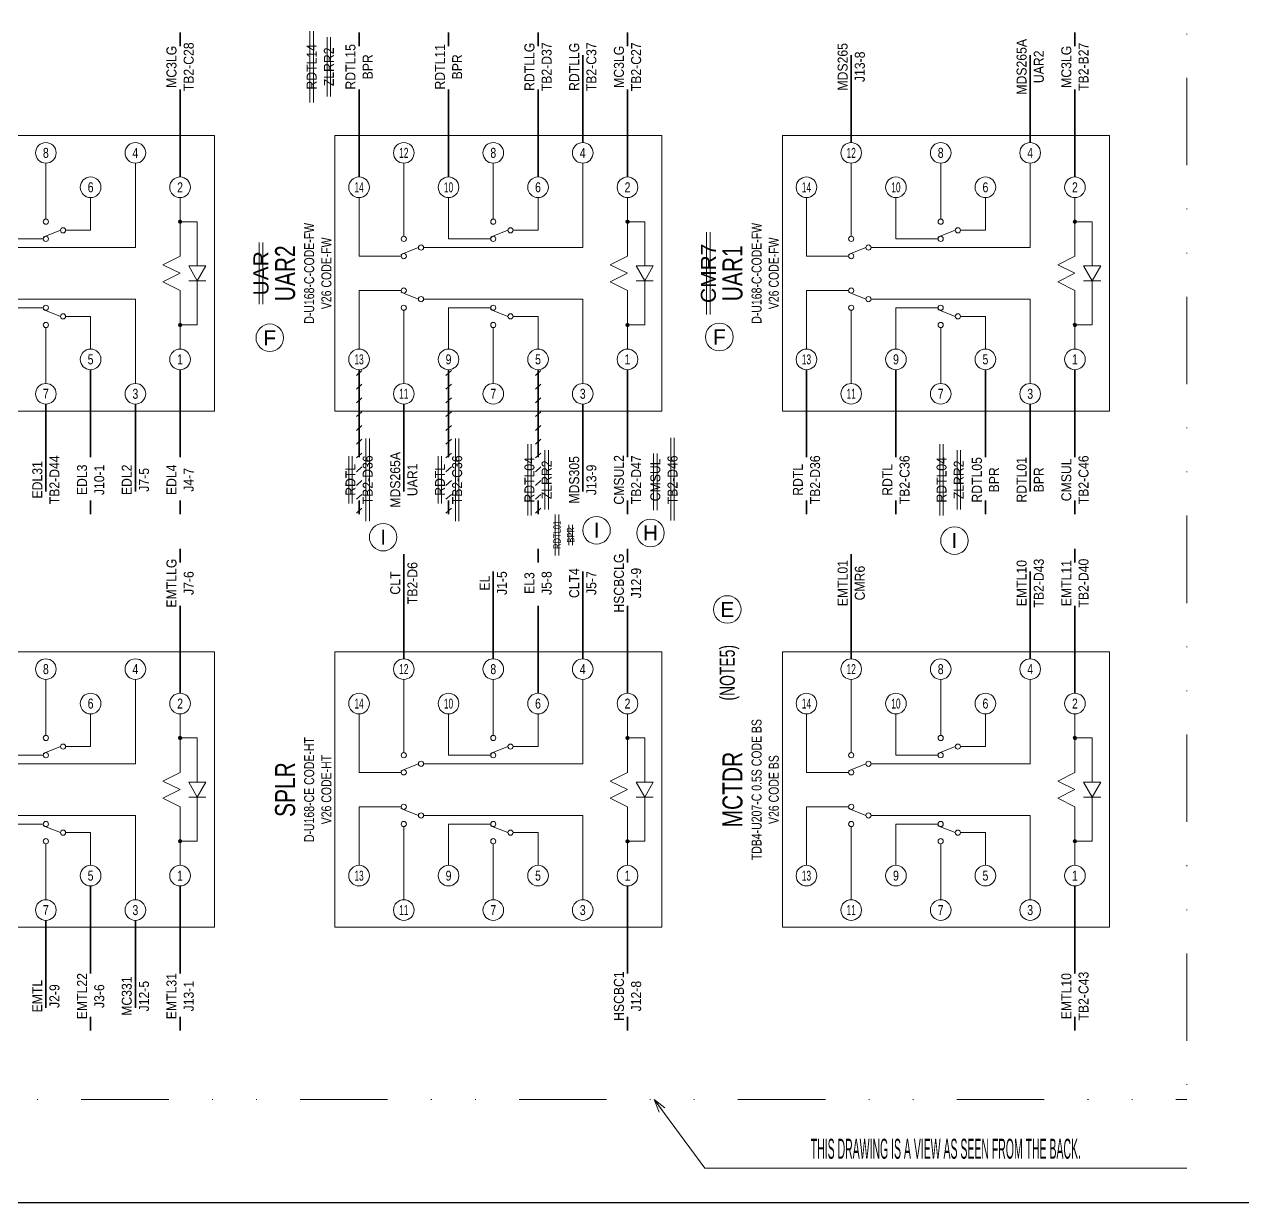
# Model space of a CAD drawing. Header units: millimetres. Extents: x 10 to 821, y 12 to 580.
# Drawn here: x 326.1 to 503.1, y 20 to 191.2 of the extents above; entities that cross this region are included whole.
import ezdxf
from ezdxf.enums import TextEntityAlignment as Align

# ---------------------------------------------------------------- set-up
doc = ezdxf.new("R2010")
doc.units = ezdxf.units.MM
doc.linetypes.add('DASHED', pattern=[19, 12.7, -6.3])
doc.linetypes.add('DIVIDE', pattern=[31.6, 12.7, -6.3, 0, -6.3, 0, -6.3])
for name, color, linetype in [('GR1_02', 7, 'Continuous'), ('GR1_03', 7, 'Continuous'), ('GR1_04', 7, 'Continuous'), ('GR1_05', 7, 'Continuous'), ('GR1_14', 7, 'Continuous'), ('図面枠B6M', 7, 'Continuous')]:
    doc.layers.add(name, color=color, linetype=linetype)
doc.styles.add('HG丸ｺﾞｼｯｸM-PRO', font='')
doc.styles.get('HG丸ｺﾞｼｯｸM-PRO').set_extended_font_data('HG丸ｺﾞｼｯｸM-PRO')
pattern_1 = [(45, (0, 0), (-0.106066017, 0.106066017), [])]

# ---------------------------------------------------------------- blocks, each defined once
blk = doc.blocks.new('BLKF023')
at = {"layer": '図面枠B6M', "color": 2, "linetype": 'Continuous', "lineweight": 25}
blk.add_line((9.5, 20), (821, 20), dxfattribs=at)
blk = doc.blocks.new('BLKF113')
at = {"layer": 'GR1_02', "linetype": 'Continuous', "lineweight": 13}
h = blk.add_hatch(dxfattribs=at)
h.set_pattern_fill('_USER', color=4, scale=0.15, angle=45, style=0, pattern_type=0)
h.set_pattern_definition(pattern_1)
edge = h.paths.add_edge_path(flags=0)
edge.add_arc((348.75, 162.5), 0.25, 0, 360, ccw=False)
h = blk.add_hatch(dxfattribs=at)
h.set_pattern_fill('_USER', color=4, scale=0.15, angle=45, style=0, pattern_type=0)
h.set_pattern_definition(pattern_1)
edge = h.paths.add_edge_path(flags=0)
edge.add_arc((348.75, 147.5), 0.25, 0, 360, ccw=False)
at = {"layer": 'GR1_02', "color": 4, "linetype": 'Continuous', "lineweight": 13}
for p, q in [((306.25, 175), (353.75, 175)), ((306.25, 135), (306.25, 175)), ((353.75, 175), (353.75, 135)), ((316.25, 171), (316.25, 160.38)), ((329.25, 171), (329.25, 162.88)), ((342.25, 171), (342.25, 158.75)), ((309.75, 166), (309.75, 157.5)), ((322.75, 166), (322.75, 160)), ((335.75, 166), (335.75, 161.25)), ((348.75, 166), (348.75, 157.5)), ((331.37, 161.25), (328.84, 160.24)), ((335.75, 161.25), (332.12, 161.25)), ((351.25, 162.5), (348.75, 162.5)), ((351.25, 162.5), (351.25, 156.08)), ((328.87, 160), (322.75, 160)), ((318.37, 158.75), (315.84, 157.74)), ((342.25, 158.75), (319.12, 158.75)), ((315.87, 157.5), (309.75, 157.5)), ((348.75, 157.5), (346.25, 156.25)), ((346.25, 156.25), (348.75, 155)), ((352.5, 156.08), (350, 156.08)), ((351.25, 153.92), (350, 156.08)), ((352.5, 156.08), (351.25, 153.92)), ((348.75, 155), (346.25, 153.75)), ((309.75, 152.5), (309.75, 144)), ((315.87, 152.5), (309.75, 152.5)), ((318.37, 151.25), (315.84, 152.26)), ((346.25, 153.75), (348.75, 152.5)), ((348.75, 152.5), (348.75, 144)), ((352.5, 153.92), (350, 153.92)), ((351.25, 153.92), (351.25, 147.5)), ((342.25, 151.25), (319.12, 151.25)), ((342.25, 139), (342.25, 151.25)), ((316.25, 149.62), (316.25, 139)), ((328.87, 150), (322.75, 150)), ((322.75, 150), (322.75, 144)), ((331.37, 148.75), (328.84, 149.76)), ((335.75, 148.75), (332.12, 148.75)), ((335.75, 144), (335.75, 148.75)), ((329.25, 139), (329.25, 147.12)), ((351.25, 147.5), (348.75, 147.5)), ((353.75, 135), (306.25, 135))]:
    blk.add_line(p, q, dxfattribs=at)
for centre, radius in [((316.25, 172.5), 1.5), ((329.25, 172.5), 1.5), ((342.25, 172.5), 1.5), ((309.75, 167.5), 1.5), ((322.75, 167.5), 1.5), ((335.75, 167.5), 1.5), ((348.75, 167.5), 1.5), ((329.25, 162.5), 0.375), ((331.75, 161.25), 0.375), ((348.75, 162.5), 0.25), ((316.25, 160), 0.375), ((329.25, 160), 0.375), ((316.25, 157.5), 0.375), ((318.75, 158.75), 0.375), ((316.25, 152.5), 0.375), ((318.75, 151.25), 0.375), ((316.25, 150), 0.375), ((329.25, 150), 0.375), ((331.75, 148.75), 0.375), ((329.25, 147.5), 0.375), ((348.75, 147.5), 0.25), ((309.75, 142.5), 1.5), ((322.75, 142.5), 1.5), ((335.75, 142.5), 1.5), ((348.75, 142.5), 1.5), ((316.25, 137.5), 1.5), ((329.25, 137.5), 1.5), ((342.25, 137.5), 1.5)]:
    blk.add_circle(centre, radius, dxfattribs=at)
at = {"layer": 'GR1_02', "color": 4, "linetype": 'Continuous', "lineweight": 13, "style": 'HG丸ｺﾞｼｯｸM-PRO'}
for s, height, width, p in [('12', 1.455, 0.619953, (316.25, 172.5)), ('8', 1.45, 0.784542, (329.25, 172.5)), ('4', 1.45, 0.784542, (342.25, 172.5)), ('14', 1.455, 0.619953, (309.75, 167.5)), ('10', 1.455, 0.619953, (322.75, 167.5)), ('6', 1.45, 0.784542, (335.75, 167.5)), ('2', 1.45, 0.784542, (348.75, 167.5)), ('13', 1.455, 0.619953, (309.75, 142.5)), ('9', 1.45, 0.784542, (322.75, 142.5)), ('5', 1.45, 0.784542, (335.75, 142.5)), ('1', 1.45, 0.784542, (348.75, 142.5)), ('11', 1.455, 0.619953, (316.25, 137.5)), ('7', 1.45, 0.784542, (329.25, 137.5)), ('3', 1.45, 0.784542, (342.25, 137.5))]:
    blk.add_text(s, height=height, rotation=360, dxfattribs=dict(at, width=width)).set_placement(p, align=Align.MIDDLE_CENTER)
blk = doc.blocks.new('BLKF114')
at = {"layer": 'GR1_02', "linetype": 'Continuous', "lineweight": 13}
h = blk.add_hatch(dxfattribs=at)
h.set_pattern_fill('_USER', color=4, scale=0.15, angle=45, style=0, pattern_type=0)
h.set_pattern_definition(pattern_1)
edge = h.paths.add_edge_path(flags=0)
edge.add_arc((413.75, 162.5), 0.25, 0, 360, ccw=False)
h = blk.add_hatch(dxfattribs=at)
h.set_pattern_fill('_USER', color=4, scale=0.15, angle=45, style=0, pattern_type=0)
h.set_pattern_definition(pattern_1)
edge = h.paths.add_edge_path(flags=0)
edge.add_arc((413.75, 147.5), 0.25, 0, 360, ccw=False)
at = {"layer": 'GR1_02', "color": 4, "linetype": 'Continuous', "lineweight": 13}
for p, q in [((371.25, 175), (418.75, 175)), ((371.25, 135), (371.25, 175)), ((418.75, 175), (418.75, 135)), ((381.25, 171), (381.25, 160.38)), ((394.25, 171), (394.25, 162.88)), ((407.25, 171), (407.25, 158.75)), ((374.75, 166), (374.75, 157.5)), ((387.75, 166), (387.75, 160)), ((400.75, 166), (400.75, 161.25)), ((413.75, 166), (413.75, 157.5)), ((396.37, 161.25), (393.84, 160.24)), ((400.75, 161.25), (397.12, 161.25)), ((416.25, 162.5), (413.75, 162.5)), ((416.25, 162.5), (416.25, 156.08)), ((393.87, 160), (387.75, 160)), ((383.37, 158.75), (380.84, 157.74)), ((407.25, 158.75), (384.12, 158.75)), ((380.87, 157.5), (374.75, 157.5)), ((413.75, 157.5), (411.25, 156.25)), ((411.25, 156.25), (413.75, 155)), ((417.5, 156.08), (415, 156.08)), ((416.25, 153.92), (415, 156.08)), ((417.5, 156.08), (416.25, 153.92)), ((413.75, 155), (411.25, 153.75)), ((374.75, 152.5), (374.75, 144)), ((380.87, 152.5), (374.75, 152.5)), ((383.37, 151.25), (380.84, 152.26)), ((411.25, 153.75), (413.75, 152.5)), ((413.75, 152.5), (413.75, 144)), ((417.5, 153.92), (415, 153.92)), ((416.25, 153.92), (416.25, 147.5)), ((407.25, 151.25), (384.12, 151.25)), ((407.25, 139), (407.25, 151.25)), ((381.25, 149.62), (381.25, 139)), ((393.87, 150), (387.75, 150)), ((387.75, 150), (387.75, 144)), ((396.37, 148.75), (393.84, 149.76)), ((400.75, 148.75), (397.12, 148.75)), ((400.75, 144), (400.75, 148.75)), ((394.25, 139), (394.25, 147.12)), ((416.25, 147.5), (413.75, 147.5)), ((418.75, 135), (371.25, 135))]:
    blk.add_line(p, q, dxfattribs=at)
for centre, radius in [((381.25, 172.5), 1.5), ((394.25, 172.5), 1.5), ((407.25, 172.5), 1.5), ((374.75, 167.5), 1.5), ((387.75, 167.5), 1.5), ((400.75, 167.5), 1.5), ((413.75, 167.5), 1.5), ((394.25, 162.5), 0.375), ((396.75, 161.25), 0.375), ((413.75, 162.5), 0.25), ((381.25, 160), 0.375), ((394.25, 160), 0.375), ((381.25, 157.5), 0.375), ((383.75, 158.75), 0.375), ((381.25, 152.5), 0.375), ((383.75, 151.25), 0.375), ((381.25, 150), 0.375), ((394.25, 150), 0.375), ((396.75, 148.75), 0.375), ((394.25, 147.5), 0.375), ((413.75, 147.5), 0.25), ((374.75, 142.5), 1.5), ((387.75, 142.5), 1.5), ((400.75, 142.5), 1.5), ((413.75, 142.5), 1.5), ((381.25, 137.5), 1.5), ((394.25, 137.5), 1.5), ((407.25, 137.5), 1.5)]:
    blk.add_circle(centre, radius, dxfattribs=at)
at = {"layer": 'GR1_02', "color": 4, "linetype": 'Continuous', "lineweight": 13, "style": 'HG丸ｺﾞｼｯｸM-PRO'}
for s, height, width, p in [('12', 1.455, 0.619953, (381.25, 172.5)), ('8', 1.45, 0.784542, (394.25, 172.5)), ('4', 1.45, 0.784542, (407.25, 172.5)), ('14', 1.455, 0.619953, (374.75, 167.5)), ('10', 1.455, 0.619953, (387.75, 167.5)), ('6', 1.45, 0.784542, (400.75, 167.5)), ('2', 1.45, 0.784542, (413.75, 167.5)), ('13', 1.455, 0.619953, (374.75, 142.5)), ('9', 1.45, 0.784542, (387.75, 142.5)), ('5', 1.45, 0.784542, (400.75, 142.5)), ('1', 1.45, 0.784542, (413.75, 142.5)), ('11', 1.455, 0.619953, (381.25, 137.5)), ('7', 1.45, 0.784542, (394.25, 137.5)), ('3', 1.45, 0.784542, (407.25, 137.5))]:
    blk.add_text(s, height=height, rotation=360, dxfattribs=dict(at, width=width)).set_placement(p, align=Align.MIDDLE_CENTER)
blk = doc.blocks.new('BLKF120')
at = {"layer": 'GR1_02', "linetype": 'Continuous', "lineweight": 13}
h = blk.add_hatch(dxfattribs=at)
h.set_pattern_fill('_USER', color=4, scale=0.15, angle=45, style=0, pattern_type=0)
h.set_pattern_definition(pattern_1)
edge = h.paths.add_edge_path(flags=0)
edge.add_arc((348.75, 87.5), 0.25, 0, 360, ccw=False)
h = blk.add_hatch(dxfattribs=at)
h.set_pattern_fill('_USER', color=4, scale=0.15, angle=45, style=0, pattern_type=0)
h.set_pattern_definition(pattern_1)
edge = h.paths.add_edge_path(flags=0)
edge.add_arc((348.75, 72.5), 0.25, 0, 360, ccw=False)
at = {"layer": 'GR1_02', "color": 4, "linetype": 'Continuous', "lineweight": 13}
for p, q in [((306.25, 100), (353.75, 100)), ((306.25, 60), (306.25, 100)), ((353.75, 100), (353.75, 60)), ((316.25, 96), (316.25, 85.38)), ((329.25, 96), (329.25, 87.88)), ((342.25, 96), (342.25, 83.75)), ((309.75, 91), (309.75, 82.5)), ((322.75, 91), (322.75, 85)), ((335.75, 91), (335.75, 86.25)), ((348.75, 91), (348.75, 82.5)), ((351.25, 87.5), (348.75, 87.5)), ((351.25, 87.5), (351.25, 81.08)), ((328.87, 85), (322.75, 85)), ((331.37, 86.25), (328.84, 85.24)), ((335.75, 86.25), (332.12, 86.25)), ((318.37, 83.75), (315.84, 82.74)), ((342.25, 83.75), (319.12, 83.75)), ((315.87, 82.5), (309.75, 82.5)), ((348.75, 82.5), (346.25, 81.25)), ((346.25, 81.25), (348.75, 80)), ((348.75, 80), (346.25, 78.75)), ((352.5, 81.08), (350, 81.08)), ((351.25, 78.92), (350, 81.08)), ((352.5, 81.08), (351.25, 78.92)), ((346.25, 78.75), (348.75, 77.5)), ((352.5, 78.92), (350, 78.92)), ((351.25, 78.92), (351.25, 72.5)), ((309.75, 77.5), (309.75, 69)), ((315.87, 77.5), (309.75, 77.5)), ((318.37, 76.25), (315.84, 77.26)), ((342.25, 76.25), (319.12, 76.25)), ((342.25, 64), (342.25, 76.25)), ((348.75, 77.5), (348.75, 69)), ((316.25, 74.62), (316.25, 64)), ((328.87, 75), (322.75, 75)), ((322.75, 75), (322.75, 69)), ((331.37, 73.75), (328.84, 74.76)), ((335.75, 73.75), (332.12, 73.75)), ((335.75, 69), (335.75, 73.75)), ((329.25, 64), (329.25, 72.12)), ((351.25, 72.5), (348.75, 72.5)), ((353.75, 60), (306.25, 60))]:
    blk.add_line(p, q, dxfattribs=at)
for centre, radius in [((316.25, 97.5), 1.5), ((329.25, 97.5), 1.5), ((342.25, 97.5), 1.5), ((309.75, 92.5), 1.5), ((322.75, 92.5), 1.5), ((335.75, 92.5), 1.5), ((348.75, 92.5), 1.5), ((329.25, 87.5), 0.375), ((348.75, 87.5), 0.25), ((316.25, 85), 0.375), ((329.25, 85), 0.375), ((331.75, 86.25), 0.375), ((318.75, 83.75), 0.375), ((316.25, 82.5), 0.375), ((316.25, 77.5), 0.375), ((318.75, 76.25), 0.375), ((316.25, 75), 0.375), ((329.25, 75), 0.375), ((329.25, 72.5), 0.375), ((331.75, 73.75), 0.375), ((348.75, 72.5), 0.25), ((309.75, 67.5), 1.5), ((322.75, 67.5), 1.5), ((335.75, 67.5), 1.5), ((348.75, 67.5), 1.5), ((316.25, 62.5), 1.5), ((329.25, 62.5), 1.5), ((342.25, 62.5), 1.5)]:
    blk.add_circle(centre, radius, dxfattribs=at)
at = {"layer": 'GR1_02', "color": 4, "linetype": 'Continuous', "lineweight": 13, "style": 'HG丸ｺﾞｼｯｸM-PRO'}
for s, height, width, p in [('12', 1.455, 0.619953, (316.25, 97.5)), ('8', 1.45, 0.784542, (329.25, 97.5)), ('4', 1.45, 0.784542, (342.25, 97.5)), ('14', 1.455, 0.619953, (309.75, 92.5)), ('10', 1.455, 0.619953, (322.75, 92.5)), ('6', 1.45, 0.784542, (335.75, 92.5)), ('2', 1.45, 0.784542, (348.75, 92.5)), ('13', 1.455, 0.619953, (309.75, 67.5)), ('9', 1.45, 0.784542, (322.75, 67.5)), ('5', 1.45, 0.784542, (335.75, 67.5)), ('1', 1.45, 0.784542, (348.75, 67.5)), ('11', 1.455, 0.619953, (316.25, 62.5)), ('7', 1.45, 0.784542, (329.25, 62.5)), ('3', 1.45, 0.784542, (342.25, 62.5))]:
    blk.add_text(s, height=height, rotation=360, dxfattribs=dict(at, width=width)).set_placement(p, align=Align.MIDDLE_CENTER)
blk = doc.blocks.new('BLKF121')
at = {"layer": 'GR1_02', "linetype": 'Continuous', "lineweight": 13}
h = blk.add_hatch(dxfattribs=at)
h.set_pattern_fill('_USER', color=4, scale=0.15, angle=45, style=0, pattern_type=0)
h.set_pattern_definition(pattern_1)
edge = h.paths.add_edge_path(flags=0)
edge.add_arc((413.75, 87.5), 0.25, 0, 360, ccw=False)
h = blk.add_hatch(dxfattribs=at)
h.set_pattern_fill('_USER', color=4, scale=0.15, angle=45, style=0, pattern_type=0)
h.set_pattern_definition(pattern_1)
edge = h.paths.add_edge_path(flags=0)
edge.add_arc((413.75, 72.5), 0.25, 0, 360, ccw=False)
at = {"layer": 'GR1_02', "color": 4, "linetype": 'Continuous', "lineweight": 13}
for p, q in [((371.25, 100), (418.75, 100)), ((371.25, 60), (371.25, 100)), ((418.75, 100), (418.75, 60)), ((381.25, 96), (381.25, 85.38)), ((394.25, 96), (394.25, 87.88)), ((407.25, 96), (407.25, 83.75)), ((374.75, 91), (374.75, 82.5)), ((387.75, 91), (387.75, 85)), ((400.75, 91), (400.75, 86.25)), ((413.75, 91), (413.75, 82.5)), ((416.25, 87.5), (413.75, 87.5)), ((416.25, 87.5), (416.25, 81.08)), ((393.87, 85), (387.75, 85)), ((396.37, 86.25), (393.84, 85.24)), ((400.75, 86.25), (397.12, 86.25)), ((383.37, 83.75), (380.84, 82.74)), ((407.25, 83.75), (384.12, 83.75)), ((380.87, 82.5), (374.75, 82.5)), ((413.75, 82.5), (411.25, 81.25)), ((411.25, 81.25), (413.75, 80)), ((413.75, 80), (411.25, 78.75)), ((417.5, 81.08), (415, 81.08)), ((416.25, 78.92), (415, 81.08)), ((417.5, 81.08), (416.25, 78.92)), ((411.25, 78.75), (413.75, 77.5)), ((417.5, 78.92), (415, 78.92)), ((416.25, 78.92), (416.25, 72.5)), ((374.75, 77.5), (374.75, 69)), ((380.87, 77.5), (374.75, 77.5)), ((383.37, 76.25), (380.84, 77.26)), ((407.25, 76.25), (384.12, 76.25)), ((407.25, 64), (407.25, 76.25)), ((413.75, 77.5), (413.75, 69)), ((381.25, 74.62), (381.25, 64)), ((393.87, 75), (387.75, 75)), ((387.75, 75), (387.75, 69)), ((396.37, 73.75), (393.84, 74.76)), ((400.75, 73.75), (397.12, 73.75)), ((400.75, 69), (400.75, 73.75)), ((394.25, 64), (394.25, 72.12)), ((416.25, 72.5), (413.75, 72.5)), ((418.75, 60), (371.25, 60))]:
    blk.add_line(p, q, dxfattribs=at)
for centre, radius in [((381.25, 97.5), 1.5), ((394.25, 97.5), 1.5), ((407.25, 97.5), 1.5), ((374.75, 92.5), 1.5), ((387.75, 92.5), 1.5), ((400.75, 92.5), 1.5), ((413.75, 92.5), 1.5), ((394.25, 87.5), 0.375), ((413.75, 87.5), 0.25), ((381.25, 85), 0.375), ((394.25, 85), 0.375), ((396.75, 86.25), 0.375), ((383.75, 83.75), 0.375), ((381.25, 82.5), 0.375), ((381.25, 77.5), 0.375), ((383.75, 76.25), 0.375), ((381.25, 75), 0.375), ((394.25, 75), 0.375), ((394.25, 72.5), 0.375), ((396.75, 73.75), 0.375), ((413.75, 72.5), 0.25), ((374.75, 67.5), 1.5), ((387.75, 67.5), 1.5), ((400.75, 67.5), 1.5), ((413.75, 67.5), 1.5), ((381.25, 62.5), 1.5), ((394.25, 62.5), 1.5), ((407.25, 62.5), 1.5)]:
    blk.add_circle(centre, radius, dxfattribs=at)
at = {"layer": 'GR1_02', "color": 4, "linetype": 'Continuous', "lineweight": 13, "style": 'HG丸ｺﾞｼｯｸM-PRO'}
for s, height, width, p in [('12', 1.455, 0.619953, (381.25, 97.5)), ('8', 1.45, 0.784542, (394.25, 97.5)), ('4', 1.45, 0.784542, (407.25, 97.5)), ('14', 1.455, 0.619953, (374.75, 92.5)), ('10', 1.455, 0.619953, (387.75, 92.5)), ('6', 1.45, 0.784542, (400.75, 92.5)), ('2', 1.45, 0.784542, (413.75, 92.5)), ('13', 1.455, 0.619953, (374.75, 67.5)), ('9', 1.45, 0.784542, (387.75, 67.5)), ('5', 1.45, 0.784542, (400.75, 67.5)), ('1', 1.45, 0.784542, (413.75, 67.5)), ('11', 1.455, 0.619953, (381.25, 62.5)), ('7', 1.45, 0.784542, (394.25, 62.5)), ('3', 1.45, 0.784542, (407.25, 62.5))]:
    blk.add_text(s, height=height, rotation=360, dxfattribs=dict(at, width=width)).set_placement(p, align=Align.MIDDLE_CENTER)
blk = doc.blocks.new('BLKF122')
at = {"layer": 'GR1_02', "linetype": 'Continuous', "lineweight": 13}
h = blk.add_hatch(dxfattribs=at)
h.set_pattern_fill('_USER', color=4, scale=0.15, angle=45, style=0, pattern_type=0)
h.set_pattern_definition(pattern_1)
edge = h.paths.add_edge_path(flags=0)
edge.add_arc((478.75, 87.5), 0.25, 0, 360, ccw=False)
h = blk.add_hatch(dxfattribs=at)
h.set_pattern_fill('_USER', color=4, scale=0.15, angle=45, style=0, pattern_type=0)
h.set_pattern_definition(pattern_1)
edge = h.paths.add_edge_path(flags=0)
edge.add_arc((478.75, 72.5), 0.25, 0, 360, ccw=False)
at = {"layer": 'GR1_02', "color": 4, "linetype": 'Continuous', "lineweight": 13}
for p, q in [((436.25, 100), (483.75, 100)), ((436.25, 60), (436.25, 100)), ((483.75, 100), (483.75, 60)), ((446.25, 96), (446.25, 85.38)), ((459.25, 96), (459.25, 87.88)), ((472.25, 96), (472.25, 83.75)), ((439.75, 91), (439.75, 82.5)), ((452.75, 91), (452.75, 85)), ((465.75, 91), (465.75, 86.25)), ((478.75, 91), (478.75, 82.5)), ((481.25, 87.5), (478.75, 87.5)), ((481.25, 87.5), (481.25, 81.08)), ((458.87, 85), (452.75, 85)), ((461.37, 86.25), (458.84, 85.24)), ((465.75, 86.25), (462.12, 86.25)), ((448.37, 83.75), (445.84, 82.74)), ((472.25, 83.75), (449.12, 83.75)), ((445.87, 82.5), (439.75, 82.5)), ((478.75, 82.5), (476.25, 81.25)), ((476.25, 81.25), (478.75, 80)), ((478.75, 80), (476.25, 78.75)), ((482.5, 81.08), (480, 81.08)), ((481.25, 78.92), (480, 81.08)), ((482.5, 81.08), (481.25, 78.92)), ((476.25, 78.75), (478.75, 77.5)), ((482.5, 78.92), (480, 78.92)), ((481.25, 78.92), (481.25, 72.5)), ((439.75, 77.5), (439.75, 69)), ((445.87, 77.5), (439.75, 77.5)), ((448.37, 76.25), (445.84, 77.26)), ((472.25, 76.25), (449.12, 76.25)), ((472.25, 64), (472.25, 76.25)), ((478.75, 77.5), (478.75, 69)), ((446.25, 74.62), (446.25, 64)), ((458.87, 75), (452.75, 75)), ((452.75, 75), (452.75, 69)), ((461.37, 73.75), (458.84, 74.76)), ((465.75, 73.75), (462.12, 73.75)), ((465.75, 69), (465.75, 73.75)), ((459.25, 64), (459.25, 72.12)), ((481.25, 72.5), (478.75, 72.5)), ((483.75, 60), (436.25, 60))]:
    blk.add_line(p, q, dxfattribs=at)
for centre, radius in [((446.25, 97.5), 1.5), ((459.25, 97.5), 1.5), ((472.25, 97.5), 1.5), ((439.75, 92.5), 1.5), ((452.75, 92.5), 1.5), ((465.75, 92.5), 1.5), ((478.75, 92.5), 1.5), ((459.25, 87.5), 0.375), ((478.75, 87.5), 0.25), ((446.25, 85), 0.375), ((459.25, 85), 0.375), ((461.75, 86.25), 0.375), ((448.75, 83.75), 0.375), ((446.25, 82.5), 0.375), ((446.25, 77.5), 0.375), ((448.75, 76.25), 0.375), ((446.25, 75), 0.375), ((459.25, 75), 0.375), ((459.25, 72.5), 0.375), ((461.75, 73.75), 0.375), ((478.75, 72.5), 0.25), ((439.75, 67.5), 1.5), ((452.75, 67.5), 1.5), ((465.75, 67.5), 1.5), ((478.75, 67.5), 1.5), ((446.25, 62.5), 1.5), ((459.25, 62.5), 1.5), ((472.25, 62.5), 1.5)]:
    blk.add_circle(centre, radius, dxfattribs=at)
at = {"layer": 'GR1_02', "color": 4, "linetype": 'Continuous', "lineweight": 13, "style": 'HG丸ｺﾞｼｯｸM-PRO'}
for s, height, width, p in [('12', 1.455, 0.619953, (446.25, 97.5)), ('8', 1.45, 0.784542, (459.25, 97.5)), ('4', 1.45, 0.784542, (472.25, 97.5)), ('14', 1.455, 0.619953, (439.75, 92.5)), ('10', 1.455, 0.619953, (452.75, 92.5)), ('6', 1.45, 0.784542, (465.75, 92.5)), ('2', 1.45, 0.784542, (478.75, 92.5)), ('13', 1.455, 0.619953, (439.75, 67.5)), ('9', 1.45, 0.784542, (452.75, 67.5)), ('5', 1.45, 0.784542, (465.75, 67.5)), ('1', 1.45, 0.784542, (478.75, 67.5)), ('11', 1.455, 0.619953, (446.25, 62.5)), ('7', 1.45, 0.784542, (459.25, 62.5)), ('3', 1.45, 0.784542, (472.25, 62.5))]:
    blk.add_text(s, height=height, rotation=360, dxfattribs=dict(at, width=width)).set_placement(p, align=Align.MIDDLE_CENTER)
blk = doc.blocks.new('BLKF194')
at = {"layer": 'GR1_14', "color": 4, "linetype": 'DIVIDE', "lineweight": 13}
for p in [(495, 565), (80, 35)]:
    blk.add_line(p, (495, 35), dxfattribs=at)
blk = doc.blocks.new('FXTIP_ARROW_S')
at = {"color": 0, "linetype": 'Continuous', "lineweight": -2}
for q in [(-1, 0), (-0.966, 0.259), (-0.966, -0.259)]:
    blk.add_line((0, 0), q, dxfattribs=at)
blk = doc.blocks.new('BLKF261')
at = {"layer": 'GR1_05', "color": 4, "linetype": 'Continuous', "lineweight": 13}
blk.add_circle((428.25, 106.17), 2, dxfattribs=at)
at = {"layer": 'GR1_05', "color": 4, "linetype": 'Continuous', "lineweight": 13, "style": 'HG丸ｺﾞｼｯｸM-PRO', "width": 1.04259}
blk.add_text('E', height=2.18, dxfattribs=at).set_placement((428.25, 106.17), align=Align.MIDDLE_CENTER)
blk = doc.blocks.new('BLKF268')
at = {"layer": 'GR1_02', "linetype": 'Continuous', "lineweight": 13}
h = blk.add_hatch(dxfattribs=at)
h.set_pattern_fill('_USER', color=4, scale=0.15, angle=45, style=0, pattern_type=0)
h.set_pattern_definition(pattern_1)
edge = h.paths.add_edge_path(flags=0)
edge.add_arc((478.75, 162.5), 0.25, 0, 360, ccw=False)
h = blk.add_hatch(dxfattribs=at)
h.set_pattern_fill('_USER', color=4, scale=0.15, angle=45, style=0, pattern_type=0)
h.set_pattern_definition(pattern_1)
edge = h.paths.add_edge_path(flags=0)
edge.add_arc((478.75, 147.5), 0.25, 0, 360, ccw=False)
at = {"layer": 'GR1_02', "color": 4, "linetype": 'Continuous', "lineweight": 13}
for p, q in [((436.25, 175), (483.75, 175)), ((436.25, 135), (436.25, 175)), ((483.75, 175), (483.75, 135)), ((446.25, 171), (446.25, 160.38)), ((459.25, 171), (459.25, 162.88)), ((472.25, 171), (472.25, 158.75)), ((439.75, 166), (439.75, 157.5)), ((452.75, 166), (452.75, 160)), ((465.75, 166), (465.75, 161.25)), ((478.75, 166), (478.75, 157.5)), ((461.37, 161.25), (458.84, 160.24)), ((465.75, 161.25), (462.12, 161.25)), ((481.25, 162.5), (478.75, 162.5)), ((481.25, 162.5), (481.25, 156.08)), ((458.87, 160), (452.75, 160)), ((448.37, 158.75), (445.84, 157.74)), ((472.25, 158.75), (449.12, 158.75)), ((445.87, 157.5), (439.75, 157.5)), ((478.75, 157.5), (476.25, 156.25)), ((476.25, 156.25), (478.75, 155)), ((482.5, 156.08), (480, 156.08)), ((481.25, 153.92), (480, 156.08)), ((482.5, 156.08), (481.25, 153.92)), ((478.75, 155), (476.25, 153.75)), ((439.75, 152.5), (439.75, 144)), ((445.87, 152.5), (439.75, 152.5)), ((448.37, 151.25), (445.84, 152.26)), ((476.25, 153.75), (478.75, 152.5)), ((478.75, 152.5), (478.75, 144)), ((482.5, 153.92), (480, 153.92)), ((481.25, 153.92), (481.25, 147.5)), ((472.25, 151.25), (449.12, 151.25)), ((472.25, 139), (472.25, 151.25)), ((446.25, 149.62), (446.25, 139)), ((458.87, 150), (452.75, 150)), ((452.75, 150), (452.75, 144)), ((461.37, 148.75), (458.84, 149.76)), ((465.75, 148.75), (462.12, 148.75)), ((465.75, 144), (465.75, 148.75)), ((459.25, 139), (459.25, 147.12)), ((481.25, 147.5), (478.75, 147.5)), ((483.75, 135), (436.25, 135))]:
    blk.add_line(p, q, dxfattribs=at)
for centre, radius in [((446.25, 172.5), 1.5), ((459.25, 172.5), 1.5), ((472.25, 172.5), 1.5), ((439.75, 167.5), 1.5), ((452.75, 167.5), 1.5), ((465.75, 167.5), 1.5), ((478.75, 167.5), 1.5), ((459.25, 162.5), 0.375), ((461.75, 161.25), 0.375), ((478.75, 162.5), 0.25), ((446.25, 160), 0.375), ((459.25, 160), 0.375), ((446.25, 157.5), 0.375), ((448.75, 158.75), 0.375), ((446.25, 152.5), 0.375), ((448.75, 151.25), 0.375), ((446.25, 150), 0.375), ((459.25, 150), 0.375), ((461.75, 148.75), 0.375), ((459.25, 147.5), 0.375), ((478.75, 147.5), 0.25), ((439.75, 142.5), 1.5), ((452.75, 142.5), 1.5), ((465.75, 142.5), 1.5), ((478.75, 142.5), 1.5), ((446.25, 137.5), 1.5), ((459.25, 137.5), 1.5), ((472.25, 137.5), 1.5)]:
    blk.add_circle(centre, radius, dxfattribs=at)
at = {"layer": 'GR1_02', "color": 4, "linetype": 'Continuous', "lineweight": 13, "style": 'HG丸ｺﾞｼｯｸM-PRO'}
for s, height, width, p in [('12', 1.455, 0.619953, (446.25, 172.5)), ('8', 1.45, 0.784542, (459.25, 172.5)), ('4', 1.45, 0.784542, (472.25, 172.5)), ('14', 1.455, 0.619953, (439.75, 167.5)), ('10', 1.455, 0.619953, (452.75, 167.5)), ('6', 1.45, 0.784542, (465.75, 167.5)), ('2', 1.45, 0.784542, (478.75, 167.5)), ('13', 1.455, 0.619953, (439.75, 142.5)), ('9', 1.45, 0.784542, (452.75, 142.5)), ('5', 1.45, 0.784542, (465.75, 142.5)), ('1', 1.45, 0.784542, (478.75, 142.5)), ('11', 1.455, 0.619953, (446.25, 137.5)), ('7', 1.45, 0.784542, (459.25, 137.5)), ('3', 1.45, 0.784542, (472.25, 137.5))]:
    blk.add_text(s, height=height, rotation=360, dxfattribs=dict(at, width=width)).set_placement(p, align=Align.MIDDLE_CENTER)
blk = doc.blocks.new('BLKF269')
at = {"layer": 'GR1_05', "color": 4, "linetype": 'Continuous', "lineweight": 13}
blk.add_circle((361.78, 145.64), 2, dxfattribs=at)
at = {"layer": 'GR1_05', "color": 4, "linetype": 'Continuous', "lineweight": 13, "style": 'HG丸ｺﾞｼｯｸM-PRO', "width": 1.042153}
blk.add_text('F', height=2.18, dxfattribs=at).set_placement((361.78, 145.64), align=Align.MIDDLE_CENTER)
blk = doc.blocks.new('BLKF270')
at = {"layer": 'GR1_05', "color": 4, "linetype": 'Continuous', "lineweight": 13}
blk.add_circle((427.09, 145.75), 2, dxfattribs=at)
at = {"layer": 'GR1_05', "color": 4, "linetype": 'Continuous', "lineweight": 13, "style": 'HG丸ｺﾞｼｯｸM-PRO', "width": 1.042153}
blk.add_text('F', height=2.18, dxfattribs=at).set_placement((427.09, 145.75), align=Align.MIDDLE_CENTER)
blk = doc.blocks.new('BLKF271')
at = {"layer": 'GR1_04', "color": 3, "linetype": 'DASHED', "lineweight": 35}
blk.add_line((407.25, 136), (407.25, 120), dxfattribs=at)
at = {"layer": 'GR1_04', "color": 3, "linetype": 'Continuous', "lineweight": 35, "style": 'HG丸ｺﾞｼｯｸM-PRO'}
for s, width, p in [('MDS305', 0.911744, (406, 125)), ('J13-9', 0.910866, (408.5, 125))]:
    blk.add_text(s, height=1.455, rotation=90, dxfattribs=dict(at, width=width)).set_placement(p, align=Align.MIDDLE_CENTER)
blk = doc.blocks.new('BLKF272')
at = {"layer": 'GR1_05', "color": 4, "linetype": 'Continuous', "lineweight": 13}
for p, q in [((401.17, 140.89), (400.38, 140.18)), ((401.17, 138.89), (400.38, 138.18)), ((401.17, 136.89), (400.38, 136.18)), ((401.17, 134.89), (400.38, 134.18)), ((401.17, 132.89), (400.38, 132.18)), ((399.25, 119.84), (399.25, 130.16)), ((399.75, 119.84), (399.75, 130.16)), ((401.17, 130.89), (400.38, 130.18)), ((401.75, 120.7), (401.75, 129.3)), ((402.25, 120.7), (402.25, 129.3)), ((401.17, 128.89), (400.38, 128.18)), ((401.17, 126.89), (400.38, 126.18)), ((401.17, 124.89), (400.38, 124.18)), ((401.17, 122.89), (400.38, 122.18)), ((401.17, 120.89), (400.38, 120.18))]:
    blk.add_line(p, q, dxfattribs=at)
at = {"layer": 'GR1_05', "color": 3, "linetype": 'DASHED', "lineweight": 35}
blk.add_line((400.75, 141), (400.75, 120), dxfattribs=at)
at = {"layer": 'GR1_05', "color": 3, "linetype": 'Continuous', "lineweight": 35, "style": 'HG丸ｺﾞｼｯｸM-PRO'}
for s, width, p in [('RDTL04', 0.912142, (399.5, 125)), ('ZLRR2', 0.913451, (402, 125))]:
    blk.add_text(s, height=1.455, rotation=90, dxfattribs=dict(at, width=width)).set_placement(p, align=Align.MIDDLE_CENTER)
blk = doc.blocks.new('BLKF273')
at = {"layer": 'GR1_05', "color": 4, "linetype": 'Continuous', "lineweight": 13}
for p, q in [((388.17, 140.89), (387.38, 140.18)), ((388.17, 138.89), (387.38, 138.18)), ((388.17, 136.89), (387.38, 136.18)), ((388.17, 134.89), (387.38, 134.18)), ((388.17, 132.89), (387.38, 132.18)), ((388.75, 118.98), (388.75, 131.02)), ((389.25, 118.98), (389.25, 131.02)), ((388.17, 130.89), (387.38, 130.18)), ((386.25, 121.56), (386.25, 128.44)), ((386.75, 121.56), (386.75, 128.44)), ((388.17, 128.89), (387.38, 128.18)), ((388.17, 126.89), (387.38, 126.18)), ((388.17, 124.89), (387.38, 124.18)), ((388.17, 122.89), (387.38, 122.18)), ((388.17, 120.89), (387.38, 120.18))]:
    blk.add_line(p, q, dxfattribs=at)
at = {"layer": 'GR1_05', "color": 3, "linetype": 'DASHED', "lineweight": 35}
blk.add_line((387.75, 141), (387.75, 120), dxfattribs=at)
at = {"layer": 'GR1_05', "color": 3, "linetype": 'Continuous', "lineweight": 35, "style": 'HG丸ｺﾞｼｯｸM-PRO'}
for s, width, p in [('TB2-C36', 0.911795, (389, 125)), ('RDTL', 0.912863, (386.5, 125))]:
    blk.add_text(s, height=1.455, rotation=90, dxfattribs=dict(at, width=width)).set_placement(p, align=Align.MIDDLE_CENTER)
blk = doc.blocks.new('BLKF274')
at = {"layer": 'GR1_05', "color": 4, "linetype": 'Continuous', "lineweight": 13}
for p, q in [((375.17, 140.89), (374.38, 140.18)), ((375.17, 138.89), (374.38, 138.18)), ((375.17, 136.89), (374.38, 136.18)), ((375.17, 134.89), (374.38, 134.18)), ((375.17, 132.89), (374.38, 132.18)), ((375.75, 118.98), (375.75, 131.02)), ((376.25, 118.98), (376.25, 131.02)), ((375.17, 130.89), (374.38, 130.18)), ((373.25, 121.56), (373.25, 128.44)), ((373.75, 121.56), (373.75, 128.44)), ((375.17, 128.89), (374.38, 128.18)), ((375.17, 126.89), (374.38, 126.18)), ((375.17, 124.89), (374.38, 124.18)), ((375.17, 122.89), (374.38, 122.18)), ((375.17, 120.89), (374.38, 120.18))]:
    blk.add_line(p, q, dxfattribs=at)
at = {"layer": 'GR1_05', "color": 3, "linetype": 'DASHED', "lineweight": 35}
blk.add_line((374.75, 141), (374.75, 120), dxfattribs=at)
at = {"layer": 'GR1_05', "color": 3, "linetype": 'Continuous', "lineweight": 35, "style": 'HG丸ｺﾞｼｯｸM-PRO'}
for s, width, p in [('TB2-D36', 0.911582, (376, 125)), ('RDTL', 0.912863, (373.5, 125))]:
    blk.add_text(s, height=1.455, rotation=90, dxfattribs=dict(at, width=width)).set_placement(p, align=Align.MIDDLE_CENTER)
blk = doc.blocks.new('BLKF335')
at = {"layer": 'GR1_05', "color": 4, "linetype": 'Continuous', "lineweight": 13}
for p, q in [((420.04, 119.08), (420.04, 131.08)), ((420.54, 119.08), (420.54, 131.08)), ((417.54, 120.6), (417.54, 128.84)), ((418.04, 120.6), (418.04, 128.84))]:
    blk.add_line(p, q, dxfattribs=at)
at = {"layer": 'GR1_05', "color": 3, "linetype": 'Continuous', "lineweight": 35, "style": 'HG丸ｺﾞｼｯｸM-PRO'}
for s, width, p in [('CMSUL', 0.912646, (417.79, 125)), ('TB2-D46', 0.911582, (420.29, 125))]:
    blk.add_text(s, height=1.455, rotation=90, dxfattribs=dict(at, width=width)).set_placement(p, align=Align.MIDDLE_CENTER)
blk = doc.blocks.new('BLKF336')
at = {"layer": 'GR1_05', "color": 4, "linetype": 'Continuous', "lineweight": 13}
blk.add_circle((417.09, 117.28), 2, dxfattribs=at)
at = {"layer": 'GR1_05', "color": 4, "linetype": 'Continuous', "lineweight": 13, "style": 'HG丸ｺﾞｼｯｸM-PRO', "width": 1.042153}
blk.add_text('H', height=2.18, dxfattribs=at).set_placement((417.09, 117.28), align=Align.MIDDLE_CENTER)
blk = doc.blocks.new('BLKF345')
at = {"layer": 'GR1_05', "color": 4, "linetype": 'Continuous', "lineweight": 13}
blk.add_circle((378.25, 116.67), 2, dxfattribs=at)
at = {"layer": 'GR1_05', "color": 4, "linetype": 'Continuous', "lineweight": 13, "style": 'HG丸ｺﾞｼｯｸM-PRO', "width": 1.042153}
blk.add_text('I', height=2.18, dxfattribs=at).set_placement((378.25, 116.67), align=Align.MIDDLE_CENTER)
blk = doc.blocks.new('BLKF347')
at = {"layer": 'GR1_05', "color": 4, "linetype": 'Continuous', "lineweight": 13}
for p, q in [((459.12, 119.84), (459.12, 130.16)), ((459.62, 119.84), (459.62, 130.16)), ((461.62, 120.7), (461.62, 129.3)), ((462.12, 120.7), (462.12, 129.3))]:
    blk.add_line(p, q, dxfattribs=at)
at = {"layer": 'GR1_05', "color": 3, "linetype": 'Continuous', "lineweight": 35, "style": 'HG丸ｺﾞｼｯｸM-PRO'}
for s, width, p in [('RDTL04', 0.912142, (459.37, 125)), ('ZLRR2', 0.913451, (461.87, 125))]:
    blk.add_text(s, height=1.455, rotation=90, dxfattribs=dict(at, width=width)).set_placement(p, align=Align.MIDDLE_CENTER)
blk = doc.blocks.new('BLKF348')
at = {"layer": 'GR1_05', "color": 4, "linetype": 'Continuous', "lineweight": 13}
blk.add_circle((461.25, 116.17), 2, dxfattribs=at)
at = {"layer": 'GR1_05', "color": 4, "linetype": 'Continuous', "lineweight": 13, "style": 'HG丸ｺﾞｼｯｸM-PRO', "width": 1.042153}
blk.add_text('I', height=2.18, dxfattribs=at).set_placement((461.25, 116.17), align=Align.MIDDLE_CENTER)
blk = doc.blocks.new('BLKF349')
at = {"layer": 'GR1_05', "color": 4, "linetype": 'Continuous', "lineweight": 13}
blk.add_circle((409.25, 117.67), 2, dxfattribs=at)
at = {"layer": 'GR1_05', "color": 4, "linetype": 'Continuous', "lineweight": 13, "style": 'HG丸ｺﾞｼｯｸM-PRO', "width": 1.042153}
blk.add_text('I', height=2.18, dxfattribs=at).set_placement((409.25, 117.67), align=Align.MIDDLE_CENTER)

msp = doc.modelspace()

# ---------------------------------------------------------------- linework, layer by layer
at = {"layer": 'GR1_03', "color": 3, "linetype": 'DASHED', "lineweight": 35}
for p, q in [((348.75, 169), (348.75, 190)), ((374.75, 169), (374.75, 190)), ((387.75, 169), (387.75, 190)), ((400.75, 169), (400.75, 190)), ((407.25, 174), (407.25, 190)), ((413.75, 169), (413.75, 190)), ((446.25, 174), (446.25, 190)), ((472.25, 174), (472.25, 190)), ((478.75, 169), (478.75, 190)), ((335.75, 141), (335.75, 120)), ((348.75, 141), (348.75, 120)), ((413.75, 141), (413.75, 120)), ((439.75, 141), (439.75, 120)), ((452.75, 141), (452.75, 120)), ((465.75, 141), (465.75, 120)), ((478.75, 141), (478.75, 120)), ((329.25, 136), (329.25, 120)), ((342.25, 136), (342.25, 120)), ((381.25, 136), (381.25, 120)), ((472.25, 136), (472.25, 120)), ((348.75, 94), (348.75, 115)), ((381.25, 101.5), (381.25, 115)), ((394.25, 99), (394.25, 115)), ((400.75, 94), (400.75, 115)), ((407.25, 99), (407.25, 115)), ((413.75, 94), (413.75, 115)), ((446.25, 101.5), (446.25, 115)), ((472.25, 99), (472.25, 115)), ((478.75, 94), (478.75, 115)), ((381.25, 99), (381.25, 101.5)), ((446.25, 99), (446.25, 101.5)), ((335.75, 66), (335.75, 45)), ((348.75, 66), (348.75, 45)), ((413.75, 66), (413.75, 45)), ((478.75, 66), (478.75, 45)), ((329.25, 61), (329.25, 45)), ((342.25, 61), (342.25, 45))]:
    msp.add_line(p, q, dxfattribs=at)
at = {"layer": 'GR1_05', "color": 7, "linetype": 'Continuous', "lineweight": 13}
for p, q in [((367.61, 179.84), (367.61, 190.16)), ((368.11, 179.84), (368.11, 190.16)), ((370.11, 180.7), (370.11, 189.3)), ((370.61, 180.7), (370.61, 189.3)), ((403.25, 114.03), (403.25, 119.97)), ((403.75, 114.03), (403.75, 119.97)), ((405.25, 115.52), (405.25, 118.48)), ((405.75, 115.52), (405.75, 118.48))]:
    msp.add_line(p, q, dxfattribs=at)
at = {"layer": 'GR1_05', "color": 4, "linetype": 'Continuous', "lineweight": 13}
for p, q in [((360.25, 150.5), (360.25, 159.5)), ((360.75, 150.5), (360.75, 159.5)), ((425.25, 149), (425.25, 161)), ((425.75, 149), (425.75, 161))]:
    msp.add_line(p, q, dxfattribs=at)
at = {"layer": 'GR1_14', "color": 4, "linetype": 'Continuous', "lineweight": 13}
for p, q in [((417.63, 35), (425, 25)), ((425, 25), (495, 25))]:
    msp.add_line(p, q, dxfattribs=at)

# ---------------------------------------------------------------- block references
at = {"layer": 'GR1_02', "color": 4, "linetype": 'Continuous', "lineweight": 13}
for name in ['BLKF113', 'BLKF114', 'BLKF268', 'BLKF120', 'BLKF121', 'BLKF122']:
    msp.add_blockref(name, (0, 0), dxfattribs=at)
at = {"layer": 'GR1_04', "color": 3, "linetype": 'Continuous', "lineweight": 35}
msp.add_blockref('BLKF271', (0, 0), dxfattribs=at)
at = {"layer": 'GR1_05', "color": 4, "linetype": 'Continuous', "lineweight": 13}
for name in ['BLKF269', 'BLKF270', 'BLKF274', 'BLKF273', 'BLKF272', 'BLKF335', 'BLKF347', 'BLKF345', 'BLKF349', 'BLKF336', 'BLKF348', 'BLKF261']:
    msp.add_blockref(name, (0, 0), dxfattribs=at)
at = {"layer": 'GR1_14', "color": 4, "linetype": 'DIVIDE', "lineweight": 13}
msp.add_blockref('BLKF194', (0, 0), dxfattribs=at)
at = {"layer": 'GR1_14', "color": 4, "linetype": 'Continuous', "lineweight": 13, "xscale": 2, "yscale": 2, "rotation": 126.4002548500948}
msp.add_blockref('FXTIP_ARROW_S', (417.63, 35), dxfattribs=at)
at = {"layer": '図面枠B6M', "color": 4, "linetype": 'Continuous', "lineweight": 13}
msp.add_blockref('BLKF023', (0, 0), dxfattribs=at)

# ---------------------------------------------------------------- texts
at = {"layer": 'GR1_02', "color": 3, "linetype": 'Continuous', "lineweight": 35, "style": 'HG丸ｺﾞｼｯｸM-PRO'}
for s, height, width, p in [('D-U168-C-CODE-FW', 1.4545, 0.783202, (367.5, 155)), ('D-U168-C-CODE-FW', 1.4545, 0.783202, (432.5, 155)), ('V26 CODE-FW', 1.4545, 0.783747, (370, 155)), ('V26 CODE-FW', 1.4545, 0.783747, (435, 155)), ('UAR2', 2.909, 0.782656, (364, 155)), ('UAR1', 2.909, 0.782656, (429, 155)), ('(NOTE5)', 2.182, 0.691943, (428.25, 96.97)), ('TDB4-U207-C 0.5S CODE BS', 1.4545, 0.783536, (432.5, 80)), ('D-U168-CE CODE-HT', 1.4545, 0.783457, (367.5, 80)), ('V26 CODE-HT', 1.4545, 0.783796, (370, 80)), ('MCTDR', 2.909, 0.782985, (429, 80)), ('SPLR', 2.909, 0.781776, (364, 80)), ('V26 CODE BS', 1.4545, 0.783779, (435, 80))]:
    msp.add_text(s, height=height, rotation=90, dxfattribs=dict(at, width=width)).set_placement(p, align=Align.MIDDLE_CENTER)
at = {"layer": 'GR1_04', "color": 3, "linetype": 'Continuous', "lineweight": 35, "style": 'HG丸ｺﾞｼｯｸM-PRO'}
for s, width, p in [('MC3LG', 0.912112, (347.5, 185)), ('TB2-C28', 0.911795, (350, 185)), ('RDTL15', 0.912142, (373.5, 185)), ('RDTL11', 0.912142, (386.5, 185)), ('RDTLLG', 0.912299, (399.5, 185)), ('TB2-D37', 0.911582, (402, 185)), ('RDTLLG', 0.912299, (406, 185)), ('TB2-C37', 0.911795, (408.5, 185)), ('MC3LG', 0.912112, (412.5, 185)), ('TB2-C27', 0.911795, (415, 185)), ('MDS265', 0.911744, (445, 185)), ('MDS265A', 0.911877, (471, 185)), ('MC3LG', 0.912112, (477.5, 185)), ('TB2-B27', 0.911762, (480, 185)), ('BPR', 0.912213, (376, 185)), ('BPR', 0.912213, (389, 185)), ('J13-8', 0.910866, (447.5, 185)), ('UAR2', 0.912444, (473.5, 185)), ('EDL31', 0.911608, (328, 125)), ('TB2-D44', 0.911582, (330.5, 125)), ('MDS265A', 0.911877, (380, 125)), ('CMSUL2', 0.912338, (412.5, 125)), ('TB2-D47', 0.911582, (415, 125)), ('TB2-D36', 0.911582, (441, 125)), ('TB2-C36', 0.911795, (454, 125)), ('RDTL05', 0.912142, (464.5, 125)), ('RDTL01', 0.912142, (471, 125)), ('CMSUL', 0.912646, (477.5, 125)), ('TB2-C46', 0.911795, (480, 125)), ('EDL3', 0.911834, (334.5, 125)), ('J10-1', 0.910866, (337, 125)), ('EDL2', 0.911834, (341, 125)), ('J7-5', 0.910905, (343.5, 125)), ('EDL4', 0.911834, (347.5, 125)), ('J4-7', 0.910905, (350, 125)), ('UAR1', 0.912444, (382.5, 125)), ('RDTL', 0.912863, (438.5, 125)), ('RDTL', 0.912863, (451.5, 125)), ('BPR', 0.912213, (467, 125)), ('BPR', 0.912213, (473.5, 125)), ('EMTLLG', 0.912759, (347.5, 110)), ('HSCBCLG', 0.912, (412.5, 110)), ('EMTL10', 0.912604, (471, 110)), ('TB2-D43', 0.911582, (473.5, 110)), ('TB2-D40', 0.911582, (480, 110)), ('J7-6', 0.910905, (350, 110)), ('CLT', 0.912784, (380, 110)), ('TB2-D6', 0.91173, (382.5, 110)), ('J1-5', 0.910905, (395.5, 110)), ('J5-8', 0.910905, (402, 110)), ('CLT4', 0.912258, (406, 110)), ('J5-7', 0.910905, (408.5, 110)), ('J12-9', 0.910866, (415, 110)), ('EMTL01', 0.912604, (445, 110)), ('CMR6', 0.913112, (447.5, 110)), ('EMTL11', 0.912604, (477.5, 110)), ('EL', 0.912814, (393, 110)), ('EL3', 0.912073, (399.5, 110)), ('EMTL22', 0.912604, (334.5, 50)), ('EMTL31', 0.912604, (347.5, 50)), ('HSCBC1', 0.912056, (412.5, 50)), ('EMTL10', 0.912604, (477.5, 50)), ('TB2-C43', 0.911795, (480, 50)), ('EMTL', 0.913535, (328, 50)), ('J2-9', 0.910905, (330.5, 50)), ('J3-6', 0.910905, (337, 50)), ('MC331', 0.911936, (341, 50)), ('J12-5', 0.910866, (343.5, 50)), ('J13-1', 0.910866, (350, 50)), ('J12-8', 0.910866, (415, 50))]:
    msp.add_text(s, height=1.455, rotation=90, dxfattribs=dict(at, width=width)).set_placement(p, align=Align.MIDDLE_CENTER)
at = {"layer": 'GR1_05', "color": 3, "linetype": 'Continuous', "lineweight": 35, "style": 'HG丸ｺﾞｼｯｸM-PRO'}
for s, height, width, p in [('RDTL14', 1.455, 0.912142, (367.86, 185)), ('ZLRR2', 1.455, 0.913451, (370.36, 185)), ('UAR', 2.182, 1.042178, (360.5, 155)), ('CMR7', 2.182, 1.042458, (425.5, 155)), ('RDTL01', 1.091, 0.692895, (403.5, 117)), ('BPR', 1.091, 0.692984, (405.5, 117))]:
    msp.add_text(s, height=height, rotation=90, dxfattribs=dict(at, width=width)).set_placement(p, align=Align.MIDDLE_CENTER)
at = {"layer": 'GR1_14', "color": 3, "linetype": 'Continuous', "lineweight": 35, "style": 'HG丸ｺﾞｼｯｸM-PRO', "width": 0.391356}
msp.add_text('THIS DRAWING IS A VIEW AS SEEN FROM THE BACK.', height=2.9091, dxfattribs=at).set_placement((460, 25.5), align=Align.BOTTOM_CENTER)

doc.saveas('drawing.dxf')
